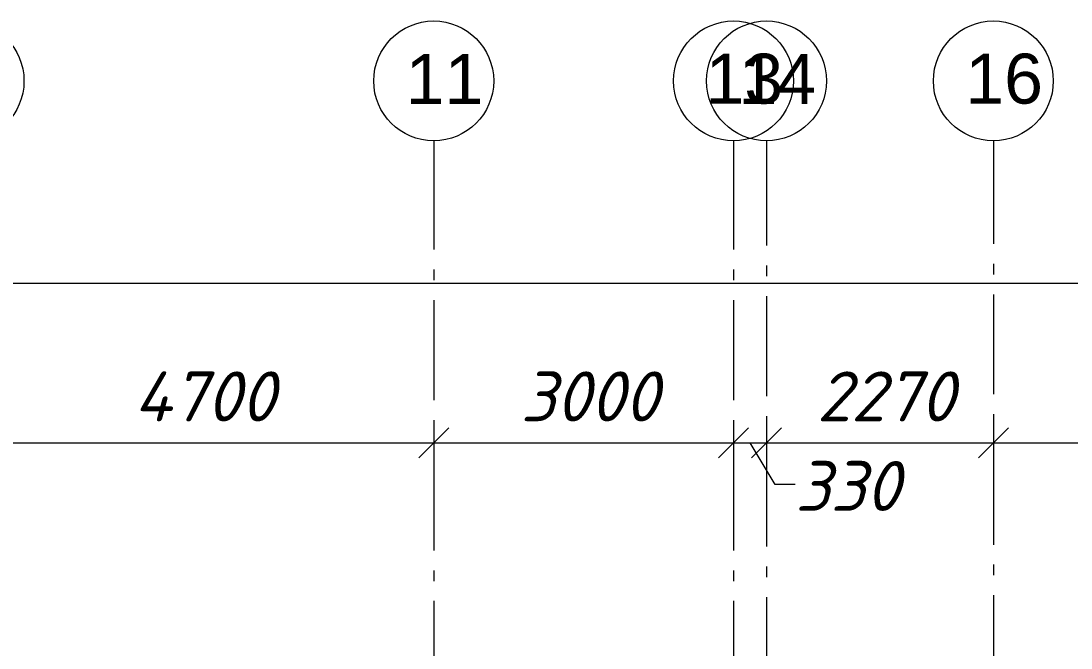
# Model space of a CAD drawing. Header units: millimetres. Extents: x -537608 to 253996, y -217170 to 186033.
# Drawn here: x -352091 to -341584, y 31823 to 38099 of the extents above; entities that cross this region are included whole.
import ezdxf

# ---------------------------------------------------------------- set-up
doc = ezdxf.new("R2010")
doc.units = ezdxf.units.MM
doc.layers.add('PDF _Геометрия', color=7, linetype='Continuous')
doc.layers.add('PDF _Текст', color=7, linetype='Continuous')
doc.styles.add('PDF ArialMT', font='arial.ttf')
doc.styles.add('PDF ISOCPEUR Italic', font='isocpeui.ttf')

msp = doc.modelspace()

# ---------------------------------------------------------------- linework, layer by layer
at = {"layer": 'PDF _Геометрия', "color": 253, "lineweight": 9, "true_color": 0xaaaaaa}
for p, q in [((-347961.3647, 36899.2642), (-347961.3647, 35810.6873)), ((-344961.3691, 36899.2642), (-344961.3691, 35810.6873)), ((-344631.3642, 36899.2642), (-344631.3642, 35850.56)), ((-342361.3666, 36899.2642), (-342361.3666, 35868.5458)), ((-344631.3642, 35650.5592), (-344631.3642, 35544.7242)), ((-342361.3666, 35668.545), (-342361.3666, 35562.71)), ((-347961.3647, 35610.6865), (-347961.3647, 35504.8516)), ((-344961.3691, 35610.6865), (-344961.3691, 35504.8516)), ((-347961.3647, 35304.8507), (-347961.3647, 34304.8507)), ((-344961.3691, 35304.8507), (-344961.3691, 34304.8507)), ((-344631.3642, 35344.7234), (-344631.3642, 34344.7235)), ((-342361.3666, 35362.7092), (-342361.3666, 34362.7092)), ((-342361.3666, 34162.7127), (-342361.3666, 34056.8778)), ((-347961.3647, 34104.8542), (-347961.3647, 33999.0192)), ((-344961.3691, 34104.8542), (-344961.3691, 33999.0192)), ((-344631.3642, 34144.7226), (-344631.3642, 34038.892)), ((-344631.3642, 33838.8911), (-344631.3642, 32838.8911)), ((-342361.3666, 33856.8769), (-342361.3666, 32856.8769)), ((-347961.3647, 33799.0184), (-347961.3647, 32799.0184)), ((-344961.3691, 33799.0184), (-344961.3691, 32799.0184)), ((-347961.3647, 32599.0176), (-347961.3647, 32493.187)), ((-344961.3691, 32599.0176), (-344961.3691, 32493.187)), ((-344631.3642, 32638.8903), (-344631.3642, 32533.0596)), ((-342361.3666, 32656.8761), (-342361.3666, 32551.0454)), ((-347961.3647, 32293.1861), (-347961.3647, 31293.1861)), ((-344961.3691, 32293.1861), (-344961.3691, 31293.1861)), ((-344631.3642, 32333.0588), (-344631.3642, 31333.0589)), ((-342361.3666, 32351.0446), (-342361.3666, 31351.0446))]:
    msp.add_line(p, q, dxfattribs=at)
at = {"layer": 'PDF _Геометрия', "lineweight": 9}
for p, q in [((-368501.3767, 35475.7264), (-264521.3486, 35475.7264)), ((-347961.3647, 34087.8588), (-347961.3647, 33875.7282)), ((-344961.3691, 34087.8588), (-344961.3691, 33875.7282)), ((-344631.3642, 34087.8588), (-344631.3642, 33875.7282)), ((-342361.3666, 34087.8588), (-342361.3666, 33875.7282)), ((-352661.3676, 33875.7282), (-347961.3647, 33875.7282)), ((-347961.3647, 33875.7282), (-344961.3691, 33875.7282)), ((-347961.3647, 33875.7282), (-347961.3647, 33635.7254)), ((-344961.3691, 33875.7282), (-344631.3642, 33875.7282)), ((-344961.3691, 33875.7282), (-344961.3691, 33635.7254)), ((-344544.9188, 33457.9215), (-344796.3667, 33875.7282)), ((-344631.3642, 33875.7282), (-342361.3666, 33875.7282)), ((-344631.3642, 33875.7282), (-344631.3642, 33635.7254)), ((-342361.3666, 33875.7282), (-338961.3693, 33875.7282)), ((-342361.3666, 33875.7282), (-342361.3666, 33635.7254)), ((-344344.918, 33457.9215), (-344544.9188, 33457.9215))]:
    msp.add_line(p, q, dxfattribs=at)
at = {"layer": 'PDF _Геометрия', "lineweight": 20}
for p, q in [((-347811.3726, 34025.7288), (-347961.3647, 33875.7282)), ((-344811.3684, 34025.7288), (-344961.3691, 33875.7282)), ((-344481.3636, 34025.7288), (-344631.3642, 33875.7282)), ((-342211.3659, 34025.7288), (-342361.3666, 33875.7282)), ((-347961.3647, 33875.7282), (-348111.3653, 33725.7275)), ((-344961.3691, 33875.7282), (-345111.3697, 33725.7275)), ((-344631.3642, 33875.7282), (-344781.3648, 33725.7275)), ((-342361.3666, 33875.7282), (-342511.3672, 33725.7275))]:
    msp.add_line(p, q, dxfattribs=at)
for centre, radius in [((-352661.3702, 37499.2659), 599.9999), ((-347961.3673, 37499.2659), 599.9999), ((-344961.3691, 37499.2648), 600.0026), ((-344631.3669, 37499.2659), 599.9999), ((-342361.3672, 37499.2633), 600.0018)]:
    msp.add_circle(centre, radius, dxfattribs=at)

# ---------------------------------------------------------------- texts
at = {"layer": 'PDF _Текст', "char_height": 500, "attachment_point": 4}
for s, insert, style in [('11', (-348241.8085, 37518.6605), 'PDF ArialMT'), ('13', (-345241.8129, 37518.6605), 'PDF ArialMT'), ('14', (-344911.8081, 37518.6605), 'PDF ArialMT'), ('16', (-342641.8104, 37518.6605), 'PDF ArialMT'), ('4700', (-350962.6004, 34341.24), 'PDF ISOCPEUR Italic'), ('3000', (-347093.4398, 34341.24), 'PDF ISOCPEUR Italic'), ('2270', (-344128.4427, 34341.24), 'PDF ISOCPEUR Italic'), ('330', (-344344.9265, 33444.5904), 'PDF ISOCPEUR Italic')]:
    msp.add_mtext(s, dxfattribs=dict(at, insert=insert, style=style))

doc.saveas('drawing.dxf')
